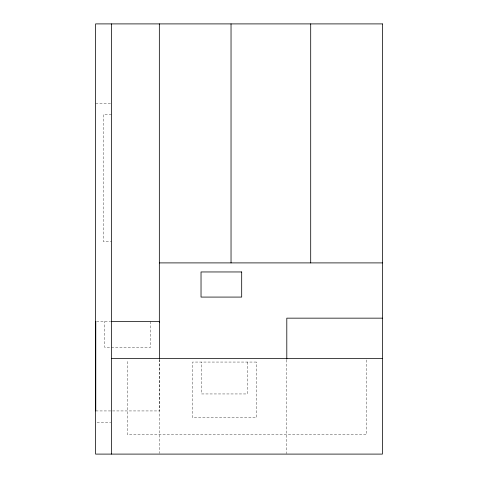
<?xml version="1.0" encoding="UTF-8"?>
<svg xmlns="http://www.w3.org/2000/svg" width="478" height="478" viewBox="0 0 478 478"><rect width="100%" height="100%" fill="white"/><g stroke="black" fill="none" stroke-linecap="round" stroke-linejoin="round"><path stroke-width="0.36" stroke-dasharray="2.39 1.79" d="M95.6 103.565L110.806 103.565M111.535 114.356L103.565 114.356L103.565 241.82L111.535 241.82M96.514 321.485L110.597 321.485M95.773 410.937L159.509 410.937L159.509 359.803M97.046 422.235L110.806 422.235M366.465 359.982L366.465 434.711L127.465 434.711L127.465 359.982M286.8 359.826L286.8 453.586M247.353 362.055L247.353 393.95L201.555 393.95L201.555 362.055M159.335 359.546L159.335 453.359M150.737 321.485L150.737 347.201L104.545 347.201L104.545 321.485M256.322 362.055L192.586 362.055L192.586 417.82L256.322 417.82L256.322 362.055"/><path stroke-width="0.72" d="M159.335 262.9L382.4 262.9M382.4 318.157L286.8 318.157L286.8 359.08M111.249 321.485L159.509 321.485L159.509 359.062M111.535 358.5L382.4 358.5M310.7 23.9L310.7 262.9M231.035 23.9L231.035 262.9M159.335 23.9L159.335 322.256M111.535 23.9L111.535 454.1M95.773 321.485L95.773 410.937M382.4 23.9L95.6 23.9L95.6 454.1L382.4 454.1L382.4 23.9M241.689 271.958L201.029 271.958L201.029 297.083L241.689 297.083L241.689 271.958"/></g></svg>
